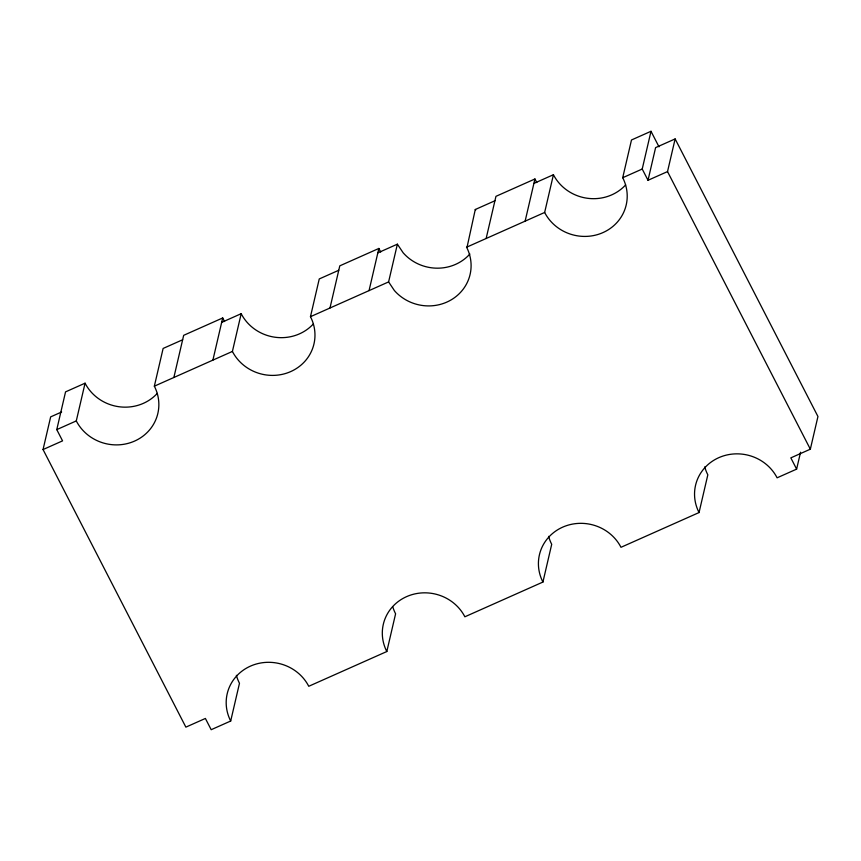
<?xml version="1.0" encoding="UTF-8"?>
<svg xmlns="http://www.w3.org/2000/svg" width="861" height="861" viewBox="0 0 861 861"><rect width="100%" height="100%" fill="white"/><g stroke="black" fill="none" stroke-linecap="round" stroke-linejoin="round"><path stroke-width="1.29" d="M800.558 452.208L796.619 469.127L777.106 477.812A43.663 41.21 13.1 0 0 718.774 457.675A43.663 41.21 13.1 0 0 699.046 512.553L620.985 547.305A43.663 41.21 13.1 0 0 562.653 527.158A43.663 41.21 13.1 0 0 542.925 582.047L464.865 616.788A43.663 41.21 13.1 0 0 406.543 596.651A43.663 41.21 13.1 0 0 386.815 651.529L308.755 686.282A43.663 41.21 13.1 0 0 250.422 666.134A43.663 41.21 13.1 0 0 230.694 721.023L211.182 729.708L205.392 718.451L185.868 727.136L43.05 449.55L50.659 416.875L61.637 411.988M43.05 449.55L62.562 440.864L56.772 429.617L65.554 391.873L85.067 383.188A43.663 41.21 13.1 0 0 157.283 393.38M56.772 429.617L76.285 420.921L85.067 383.188M76.285 420.921A43.663 41.21 13.1 0 0 134.617 441.069A43.663 41.21 13.1 0 0 154.345 386.18L163.127 348.447L182.65 339.761M173.868 377.495L183.673 335.327L222.708 317.957L224.549 321.54M212.893 360.124L222.708 317.957M154.345 386.18L232.405 351.439L241.188 313.695A43.663 41.21 13.1 0 0 313.404 323.887M232.405 351.439A43.663 41.21 13.1 0 0 290.738 371.575A43.663 41.21 13.1 0 0 310.466 316.697L319.248 278.953L338.76 270.268M230.694 721.023L239.476 683.279A43.663 41.21 13.1 0 1 236.377 675.325M329.978 308.012L339.794 265.845L378.862 248.452L380.702 252.036M369.046 290.62L378.862 248.452M494.924 200.764L475.283 209.503L466.91 247.839A43.663 41.21 13.1 0 1 451.164 299.876A43.663 41.21 13.1 0 1 394.37 290.523L388.602 281.913L397.384 244.169L377.828 252.876M386.815 651.529L395.597 613.796A43.663 41.21 13.1 0 1 392.831 607.005M486.142 238.497L495.958 196.33L534.939 178.98L536.78 182.564M525.124 221.148L534.939 178.98M466.501 247.247L544.647 212.463L553.429 174.718A43.663 41.21 13.1 0 0 625.635 184.911M544.647 212.463A43.663 41.21 13.1 0 0 602.969 232.599A43.663 41.21 13.1 0 0 622.707 177.721L631.49 139.977L651.002 131.292L658.988 146.811M542.925 582.047L551.707 544.303A43.663 41.21 13.1 0 1 548.608 536.349M648.01 180.283L655.608 147.608L675.132 138.922L667.523 171.597L648.01 180.283L642.22 169.036L651.002 131.292M699.046 512.553L707.828 474.82A43.663 41.21 13.1 0 1 704.728 466.866M796.619 469.127L790.828 457.869L810.341 449.184L817.95 416.509L675.132 138.922M221.675 322.38L241.188 313.695M533.906 183.404L553.429 174.718M310.466 316.697L388.602 281.913M622.707 177.721L642.22 169.036M475.283 209.503L475.692 210.106M397.384 244.169L403.152 252.79A43.663 41.21 13.1 0 0 469.869 254.017M667.523 171.597L810.341 449.184"/></g></svg>
